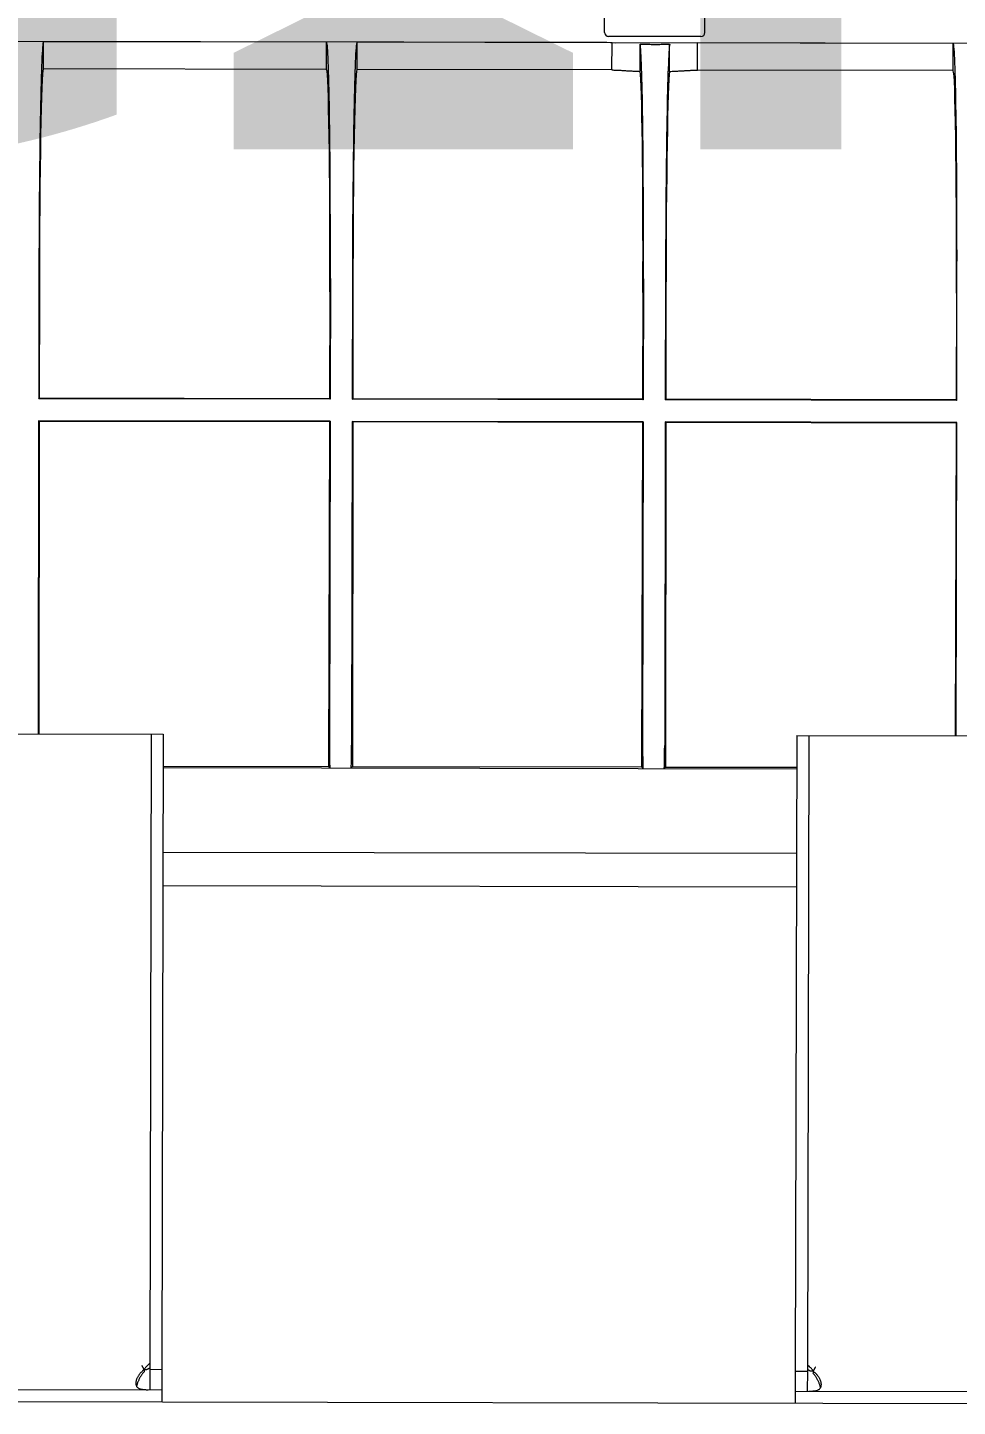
# Model space of a CAD drawing. Extents: x 766778 to 845620, y 133762 to 209800.
# Drawn here: x 785790.2 to 786022.2, y 191313.3 to 191657.4 of the extents above; entities that cross this region are included whole.
import ezdxf

# ---------------------------------------------------------------- set-up
doc = ezdxf.new("R2010")
doc.units = 0
doc.header["$MEASUREMENT"] = 0
doc.layers.get('0').update_dxf_attribs({"color": 1, "linetype": 'CONTINUOUS'})
doc.layers.add('LA-4748_SHOWN', color=2, linetype='CONTINUOUS', lineweight=53)

# ---------------------------------------------------------------- blocks, each defined once
blk = doc.blocks.new('ENGINE')
at = {"layer": 'LA-4748_SHOWN', "color": 252, "lineweight": 5}
for p, q in [((944887.38, 206349.39), (944887.44, 206360.45)), ((944912.38, 206349.26), (944912.44, 206360.32)), ((944887.96, 206346.84), (944697.86, 206347.84)), ((944911.37, 206348.27), (944888.37, 206348.39)), ((944747.43, 206347.53), (944747.38, 206347.49)), ((944747.4, 206340.76), (944747.43, 206347.53)), ((944818.01, 206347.16), (944747.43, 206347.53)), ((944817.97, 206340.39), (944818.01, 206347.16)), ((944818.01, 206347.16), (944818.06, 206347.11)), ((944825.63, 206347.12), (944825.58, 206347.07)), ((944825.6, 206340.35), (944825.63, 206347.12)), ((944889.22, 206346.81), (944825.63, 206347.12)), ((944888.87, 206346.84), (944890.13, 206346.75)), ((944889.18, 206340.01), (944889.22, 206346.81)), ((944889.22, 206346.84), (945163.85, 206345.39)), ((944896.2, 206339.62), (944896.24, 206346.43)), ((944896.24, 206346.43), (944896.54, 206346.42)), ((944896.54, 206346.42), (944896.84, 206346.41)), ((944896.84, 206346.41), (944897.14, 206346.4)), ((944897.14, 206346.4), (944897.45, 206346.39)), ((944897.45, 206346.39), (944897.75, 206346.38)), ((944897.75, 206346.38), (944898.06, 206346.38)), ((944898.06, 206346.38), (944898.36, 206346.37)), ((944898.36, 206346.37), (944898.67, 206346.37)), ((944898.67, 206346.37), (944898.98, 206346.36)), ((944898.98, 206346.36), (944899.29, 206346.36)), ((944899.29, 206346.36), (944899.6, 206346.35)), ((944899.6, 206346.35), (944899.92, 206346.35)), ((944899.92, 206346.35), (944900.23, 206346.35)), ((944900.23, 206346.35), (944900.54, 206346.35)), ((944900.54, 206346.35), (944900.85, 206346.35)), ((944900.85, 206346.35), (944901.16, 206346.35)), ((944901.16, 206346.35), (944901.47, 206346.36)), ((944901.47, 206346.36), (944901.78, 206346.36)), ((944901.78, 206346.36), (944902.08, 206346.36)), ((944902.08, 206346.36), (944902.39, 206346.37)), ((944902.39, 206346.37), (944902.69, 206346.38)), ((944902.69, 206346.38), (944902.99, 206346.38)), ((944902.99, 206346.38), (944903.29, 206346.39)), ((944903.29, 206346.39), (944903.59, 206346.4)), ((944903.56, 206339.59), (944903.59, 206346.4)), ((944910.48, 206339.9), (944910.52, 206346.72)), ((944974.31, 206346.34), (944910.52, 206346.72)), ((944974.26, 206339.56), (944974.31, 206346.34)), ((944974.36, 206346.29), (944974.31, 206346.34)), ((944747.35, 206340.71), (944747.4, 206340.76)), ((944817.97, 206340.39), (944747.4, 206340.76)), ((944818.01, 206340.34), (944817.97, 206340.39)), ((944825.55, 206340.3), (944825.6, 206340.35)), ((944889.18, 206340.01), (944825.6, 206340.35)), ((944890.29, 206339.96), (944890.45, 206339.95)), ((944890.45, 206339.95), (944890.63, 206339.94)), ((944890.63, 206339.94), (944890.81, 206339.93)), ((944890.81, 206339.93), (944891, 206339.92)), ((944891, 206339.92), (944891.2, 206339.91)), ((944891.2, 206339.91), (944891.41, 206339.9)), ((944891.41, 206339.9), (944891.62, 206339.89)), ((944891.62, 206339.89), (944891.84, 206339.87)), ((944891.84, 206339.87), (944892.07, 206339.86)), ((944892.07, 206339.86), (944892.3, 206339.84)), ((944892.3, 206339.84), (944892.55, 206339.83)), ((944892.55, 206339.83), (944892.79, 206339.81)), ((944892.79, 206339.81), (944893.05, 206339.8)), ((944893.05, 206339.8), (944893.31, 206339.78)), ((944893.31, 206339.78), (944893.58, 206339.76)), ((944893.58, 206339.76), (944893.85, 206339.75)), ((944893.85, 206339.75), (944894.13, 206339.73)), ((944894.13, 206339.73), (944894.41, 206339.71)), ((944894.41, 206339.71), (944894.69, 206339.7)), ((944894.69, 206339.7), (944894.98, 206339.68)), ((944894.98, 206339.68), (944895.28, 206339.67)), ((944895.28, 206339.67), (944895.58, 206339.65)), ((944895.58, 206339.65), (944895.88, 206339.64)), ((944895.88, 206339.64), (944896.2, 206339.62)), ((944903.56, 206339.59), (944903.87, 206339.6)), ((944903.87, 206339.6), (944904.17, 206339.61)), ((944904.17, 206339.61), (944904.46, 206339.62)), ((944904.46, 206339.62), (944904.76, 206339.63)), ((944904.76, 206339.63), (944905.04, 206339.65)), ((944905.04, 206339.65), (944905.32, 206339.66)), ((944905.32, 206339.66), (944905.6, 206339.67)), ((944905.6, 206339.67), (944905.87, 206339.69)), ((944905.87, 206339.69), (944906.14, 206339.7)), ((944906.14, 206339.7), (944906.4, 206339.71)), ((944906.4, 206339.71), (944906.65, 206339.73)), ((944906.65, 206339.73), (944906.91, 206339.74)), ((944906.91, 206339.74), (944907.15, 206339.75)), ((944907.15, 206339.75), (944907.39, 206339.77)), ((944907.39, 206339.77), (944907.62, 206339.78)), ((944907.62, 206339.78), (944907.84, 206339.79)), ((944907.84, 206339.79), (944908.06, 206339.8)), ((944908.06, 206339.8), (944908.27, 206339.81)), ((944908.27, 206339.81), (944908.47, 206339.82)), ((944908.47, 206339.82), (944908.67, 206339.83)), ((944908.67, 206339.83), (944908.85, 206339.84)), ((944908.85, 206339.84), (944909.03, 206339.85)), ((944909.03, 206339.85), (944909.21, 206339.85)), ((944909.21, 206339.85), (944909.37, 206339.86)), ((944974.26, 206339.56), (944910.48, 206339.9)), ((944974.31, 206339.52), (944974.26, 206339.56)), ((944746.06, 206288.6), (944745.9, 206258.44)), ((944818.76, 206288.22), (944818.6, 206258.06)), ((944824.26, 206288.19), (944824.1, 206258.03)), ((944896.86, 206287.81), (944896.7, 206257.65)), ((944902.36, 206287.78), (944902.2, 206257.62)), ((944974.9, 206257.23), (944975.05, 206287.4)), ((944746.16, 206285.22), (944746.05, 206258.58)), ((944818.62, 206284.84), (944818.45, 206258.2)), ((944824.36, 206284.81), (944824.24, 206258.17)), ((944896.72, 206284.43), (944896.55, 206257.79)), ((944902.46, 206284.4), (944902.34, 206257.76)), ((944974.92, 206284.02), (944974.75, 206257.38)), ((944745.9, 206258.44), (944746.05, 206258.58)), ((944818.6, 206258.06), (944745.9, 206258.44)), ((944818.45, 206258.2), (944746.05, 206258.58)), ((944818.6, 206258.06), (944818.45, 206258.2)), ((944824.1, 206258.03), (944824.24, 206258.17)), ((944896.7, 206257.65), (944824.1, 206258.03)), ((944896.55, 206257.79), (944824.24, 206258.17)), ((944896.7, 206257.65), (944896.55, 206257.79)), ((944902.2, 206257.62), (944902.34, 206257.76)), ((944974.9, 206257.23), (944902.2, 206257.62)), ((944974.75, 206257.38), (944902.34, 206257.76)), ((944974.9, 206257.23), (944974.75, 206257.38)), ((944745.87, 206252.94), (944745.46, 206174.81)), ((944746.02, 206252.79), (944745.68, 206174.81)), ((944818.57, 206252.56), (944745.87, 206252.94)), ((944746.02, 206252.79), (944745.87, 206252.94)), ((944818.42, 206252.41), (944746.02, 206252.79)), ((944818.42, 206252.41), (944817.88, 206166.44)), ((944818.57, 206252.56), (944818.14, 206171.78)), ((944818.42, 206252.41), (944818.57, 206252.56)), ((944824.07, 206252.53), (944823.64, 206171.76)), ((944824.22, 206252.38), (944823.85, 206166.41)), ((944824.22, 206252.38), (944824.07, 206252.53)), ((944896.67, 206252.15), (944824.07, 206252.53)), ((944896.52, 206252), (944824.22, 206252.38)), ((944896.52, 206252), (944895.98, 206166.03)), ((944896.67, 206252.15), (944896.24, 206171.37)), ((944896.52, 206252), (944896.67, 206252.15)), ((944902.17, 206252.12), (944901.74, 206171.34)), ((944902.32, 206251.97), (944901.95, 206166)), ((944974.87, 206251.73), (944902.17, 206252.12)), ((944902.32, 206251.97), (944902.17, 206252.12)), ((944974.72, 206251.59), (944902.32, 206251.97)), ((944974.72, 206251.59), (944974.23, 206173.52)), ((944974.46, 206173.52), (944974.87, 206251.73)), ((944974.72, 206251.59), (944974.87, 206251.73)), ((944716.68, 206174.97), (944776.68, 206174.63)), ((944773.68, 206174.65), (944772.79, 206016.05)), ((944776.68, 206174.63), (944775.79, 206016.03)), ((944934.68, 206173.74), (944933.79, 206015.15)), ((944934.68, 206173.74), (944994.68, 206173.41)), ((944937.68, 206173.73), (944936.79, 206015.13)), ((944776.64, 206166.66), (944817.88, 206166.44)), ((944934.63, 206165.36), (944776.64, 206166.19)), ((944817.88, 206166.44), (944818.21, 206166.11)), ((944823.85, 206166.41), (944823.52, 206166.08)), ((944823.85, 206166.41), (944895.98, 206166.03)), ((944895.98, 206166.03), (944896.31, 206165.7)), ((944901.95, 206166), (944901.62, 206165.67)), ((944901.95, 206166), (944934.64, 206165.83)), ((944934.51, 206144.3), (944776.52, 206145.13)), ((944934.47, 206135.94), (944776.47, 206136.77)), ((944772.5, 206017.35), (944772.44, 206017.3)), ((944772.56, 206017.4), (944772.5, 206017.35)), ((944772.61, 206017.43), (944772.56, 206017.4)), ((944772.65, 206017.47), (944772.61, 206017.43)), ((944772.69, 206017.49), (944772.65, 206017.47)), ((944772.72, 206017.52), (944772.69, 206017.49)), ((944772.75, 206017.53), (944772.72, 206017.52)), ((944772.77, 206017.54), (944772.75, 206017.53)), ((944772.79, 206017.55), (944772.77, 206017.54)), ((944772.8, 206017.55), (944772.79, 206017.55)), ((944772.8, 206017.55), (944772.8, 206017.55)), ((943555.26, 206014.89), (945316.37, 206004.99)), ((944769.61, 206013.99), (944769.54, 206013.84)), ((944769.68, 206014.13), (944769.61, 206013.99)), ((944769.76, 206014.27), (944769.68, 206014.13)), ((944769.84, 206014.42), (944769.76, 206014.27)), ((944769.94, 206014.56), (944769.84, 206014.42)), ((944770.04, 206014.71), (944769.94, 206014.56)), ((944770.15, 206014.86), (944770.04, 206014.71)), ((944770.27, 206015.01), (944770.15, 206014.86)), ((944770.23, 206013.92), (944770.15, 206013.76)), ((944770.31, 206014.07), (944770.23, 206013.92)), ((944770.39, 206015.16), (944770.27, 206015.01)), ((944770.4, 206014.22), (944770.31, 206014.07)), ((944770.53, 206015.31), (944770.39, 206015.16)), ((944770.49, 206014.37), (944770.4, 206014.22)), ((944770.58, 206014.52), (944770.49, 206014.37)), ((944770.67, 206015.45), (944770.53, 206015.31)), ((944770.68, 206014.67), (944770.58, 206014.52)), ((944770.83, 206015.6), (944770.67, 206015.45)), ((944770.78, 206014.81), (944770.68, 206014.67)), ((944770.88, 206014.96), (944770.78, 206014.81)), ((944770.8, 206017.06), (944770.82, 206017.02)), ((944770.82, 206017.02), (944770.84, 206016.98)), ((944770.99, 206015.75), (944770.83, 206015.6)), ((944770.84, 206016.98), (944770.86, 206016.93)), ((944770.86, 206016.93), (944770.89, 206016.89)), ((944770.99, 206015.1), (944770.88, 206014.96)), ((944770.89, 206016.89), (944770.91, 206016.85)), ((944770.91, 206016.85), (944770.93, 206016.8)), ((944770.93, 206016.8), (944770.96, 206016.76)), ((944770.96, 206016.76), (944770.98, 206016.72)), ((944770.98, 206016.72), (944771, 206016.67)), ((944771.16, 206015.89), (944770.99, 206015.75)), ((944771.1, 206015.24), (944770.99, 206015.1)), ((944771, 206016.67), (944771.02, 206016.63)), ((944771.02, 206016.63), (944771.05, 206016.59)), ((944771.05, 206016.59), (944771.07, 206016.54)), ((944771.07, 206016.54), (944771.09, 206016.5)), ((944771.09, 206016.5), (944771.11, 206016.46)), ((944771.22, 206015.38), (944771.1, 206015.24)), ((944771.11, 206016.46), (944771.14, 206016.41)), ((944771.14, 206016.41), (944771.16, 206016.37)), ((944771.16, 206016.37), (944771.18, 206016.33)), ((944771.34, 206016.03), (944771.16, 206015.89)), ((944771.18, 206016.33), (944771.2, 206016.29)), ((944771.2, 206016.29), (944771.23, 206016.24)), ((944771.34, 206015.52), (944771.22, 206015.38)), ((944771.23, 206016.24), (944771.25, 206016.2)), ((944771.25, 206016.2), (944771.27, 206016.16)), ((944771.27, 206016.16), (944771.29, 206016.12)), ((944771.29, 206016.12), (944771.32, 206016.07)), ((944771.41, 206016.22), (944771.31, 206016.08)), ((944771.32, 206016.07), (944771.34, 206016.03)), ((944771.32, 206016.07), (944772.07, 206016.07)), ((944771.34, 206016.03), (944771.34, 206015.52)), ((944771.51, 206016.34), (944771.41, 206016.22)), ((944771.6, 206016.46), (944771.51, 206016.34)), ((944771.7, 206016.58), (944771.6, 206016.46)), ((944771.79, 206016.68), (944771.7, 206016.58)), ((944771.89, 206016.78), (944771.79, 206016.68)), ((944771.98, 206016.87), (944771.89, 206016.78)), ((944772.06, 206016.96), (944771.98, 206016.87)), ((944772.14, 206017.04), (944772.06, 206016.96)), ((944772.1, 206016.08), (944772.07, 206016.07)), ((944772.13, 206016.1), (944772.1, 206016.08)), ((944772.16, 206016.12), (944772.13, 206016.1)), ((944772.22, 206017.11), (944772.14, 206017.04)), ((944772.19, 206016.13), (944772.16, 206016.12)), ((944772.22, 206016.15), (944772.19, 206016.13)), ((944772.3, 206017.18), (944772.22, 206017.11)), ((944772.25, 206016.17), (944772.22, 206016.15)), ((944772.28, 206016.18), (944772.25, 206016.17)), ((944772.28, 206016.18), (944772.34, 206016.22)), ((944772.37, 206017.25), (944772.3, 206017.18)), ((944772.37, 206016.23), (944772.34, 206016.22)), ((944772.44, 206017.3), (944772.37, 206017.25)), ((944772.4, 206016.25), (944772.37, 206016.23)), ((944772.43, 206016.26), (944772.4, 206016.25)), ((944772.46, 206016.28), (944772.43, 206016.26)), ((944772.46, 206016.28), (944772.52, 206016.31)), ((944772.55, 206016.32), (944772.52, 206016.31)), ((944772.58, 206016.34), (944772.55, 206016.32)), ((944772.61, 206016.36), (944772.58, 206016.34)), ((944772.64, 206016.37), (944772.61, 206016.36)), ((944772.67, 206016.39), (944772.64, 206016.37)), ((944772.7, 206016.4), (944772.67, 206016.39)), ((944772.73, 206016.42), (944772.7, 206016.4)), ((944772.76, 206016.43), (944772.73, 206016.42)), ((944772.79, 206016.45), (944772.76, 206016.43)), ((944772.79, 206016.05), (944772.76, 206011.05)), ((944775.79, 206016.03), (944772.79, 206016.05)), ((944775.79, 206016.03), (944775.76, 206011.03)), ((944933.79, 206015.15), (944933.76, 206010.15)), ((944933.79, 206015.15), (944936.79, 206015.13)), ((944936.79, 206015.13), (944936.76, 206010.13)), ((944936.82, 206015.51), (944936.79, 206015.52)), ((944936.8, 206016.63), (944936.8, 206016.62)), ((944936.81, 206016.63), (944936.8, 206016.63)), ((944936.82, 206016.62), (944936.81, 206016.63)), ((944936.85, 206016.61), (944936.82, 206016.62)), ((944936.85, 206015.49), (944936.82, 206015.51)), ((944936.87, 206016.59), (944936.85, 206016.61)), ((944936.85, 206015.49), (944936.91, 206015.46)), ((944936.91, 206016.57), (944936.87, 206016.59)), ((944936.94, 206016.54), (944936.91, 206016.57)), ((944936.94, 206015.45), (944936.91, 206015.46)), ((944936.99, 206016.51), (944936.94, 206016.54)), ((944936.97, 206015.43), (944936.94, 206015.45)), ((944937, 206015.42), (944936.97, 206015.43)), ((944937.04, 206016.47), (944936.99, 206016.51)), ((944937.03, 206015.4), (944937, 206015.42)), ((944937.06, 206015.38), (944937.03, 206015.4)), ((944937.1, 206016.42), (944937.04, 206016.47)), ((944937.09, 206015.37), (944937.06, 206015.38)), ((944937.12, 206015.35), (944937.09, 206015.37)), ((944937.16, 206016.37), (944937.1, 206016.42)), ((944937.15, 206015.34), (944937.12, 206015.35)), ((944937.18, 206015.32), (944937.15, 206015.34)), ((944937.22, 206016.32), (944937.16, 206016.37)), ((944937.21, 206015.3), (944937.18, 206015.32)), ((944937.21, 206015.3), (944937.27, 206015.27)), ((944937.3, 206016.25), (944937.22, 206016.32)), ((944937.3, 206015.26), (944937.27, 206015.27)), ((944937.37, 206016.18), (944937.3, 206016.25)), ((944937.33, 206015.24), (944937.3, 206015.26)), ((944937.36, 206015.22), (944937.33, 206015.24)), ((944937.39, 206015.21), (944937.36, 206015.22)), ((944937.45, 206016.11), (944937.37, 206016.18)), ((944937.42, 206015.19), (944937.39, 206015.21)), ((944937.45, 206015.17), (944937.42, 206015.19)), ((944937.53, 206016.03), (944937.45, 206016.11)), ((944937.45, 206015.17), (944937.51, 206015.14)), ((944938.26, 206015.13), (944937.51, 206015.14)), ((944937.62, 206015.94), (944937.53, 206016.03)), ((944937.71, 206015.84), (944937.62, 206015.94)), ((944937.8, 206015.74), (944937.71, 206015.84)), ((944937.89, 206015.64), (944937.8, 206015.74)), ((944937.98, 206015.52), (944937.89, 206015.64)), ((944938.08, 206015.41), (944937.98, 206015.52)), ((944938.17, 206015.28), (944938.08, 206015.41)), ((944938.27, 206015.15), (944938.17, 206015.28)), ((944938.26, 206015.13), (944938.24, 206015.09)), ((944938.42, 206014.95), (944938.24, 206015.09)), ((944938.24, 206015.09), (944938.24, 206014.58)), ((944938.35, 206014.44), (944938.24, 206014.58)), ((944938.29, 206015.18), (944938.26, 206015.13)), ((944938.31, 206015.22), (944938.29, 206015.18)), ((944938.33, 206015.26), (944938.31, 206015.22)), ((944938.36, 206015.3), (944938.33, 206015.26)), ((944938.47, 206014.3), (944938.35, 206014.44)), ((944938.38, 206015.35), (944938.36, 206015.3)), ((944938.38, 206015.35), (944938.43, 206015.43)), ((944938.59, 206014.8), (944938.42, 206014.95)), ((944938.43, 206015.43), (944938.47, 206015.52)), ((944938.49, 206015.56), (944938.47, 206015.52)), ((944938.58, 206014.16), (944938.47, 206014.3)), ((944938.49, 206015.56), (944938.54, 206015.65)), ((944938.56, 206015.69), (944938.54, 206015.65)), ((944938.59, 206015.73), (944938.56, 206015.69)), ((944938.68, 206014.01), (944938.58, 206014.16)), ((944938.59, 206015.73), (944938.63, 206015.82)), ((944938.75, 206014.66), (944938.59, 206014.8)), ((944938.66, 206015.86), (944938.63, 206015.82)), ((944938.68, 206015.9), (944938.66, 206015.86)), ((944938.7, 206015.95), (944938.68, 206015.9)), ((944938.79, 206013.87), (944938.68, 206014.01)), ((944938.7, 206015.95), (944938.75, 206016.03)), ((944938.77, 206016.07), (944938.75, 206016.03)), ((944938.9, 206014.51), (944938.75, 206014.66)), ((944938.79, 206016.12), (944938.77, 206016.07)), ((944938.88, 206013.72), (944938.79, 206013.87)), ((944939.04, 206014.36), (944938.9, 206014.51)), ((944939.18, 206014.21), (944939.04, 206014.36)), ((944939.3, 206014.06), (944939.18, 206014.21)), ((944939.42, 206013.91), (944939.3, 206014.06)), ((944939.52, 206013.76), (944939.42, 206013.91)), ((944715.76, 206011.37), (944775.76, 206011.03)), ((944769.28, 206012.81), (944769.27, 206012.69)), ((944769.27, 206012.69), (944769.28, 206012.54)), ((944769.29, 206012.93), (944769.28, 206012.81)), ((944769.28, 206012.54), (944769.29, 206012.4)), ((944769.3, 206013.05), (944769.29, 206012.93)), ((944769.29, 206012.4), (944769.32, 206012.26)), ((944769.33, 206013.18), (944769.3, 206013.05)), ((944769.32, 206012.26), (944769.36, 206012.13)), ((944769.36, 206013.3), (944769.33, 206013.18)), ((944769.39, 206013.44), (944769.36, 206013.3)), ((944769.36, 206012.13), (944769.41, 206012.01)), ((944769.44, 206013.57), (944769.39, 206013.44)), ((944769.41, 206012.01), (944769.48, 206011.89)), ((944769.49, 206013.71), (944769.44, 206013.57)), ((944769.49, 206012.08), (944769.45, 206011.93)), ((944769.48, 206011.89), (944769.55, 206011.79)), ((944769.54, 206013.84), (944769.49, 206013.71)), ((944769.53, 206012.23), (944769.49, 206012.08)), ((944769.58, 206012.38), (944769.53, 206012.23)), ((944769.55, 206011.79), (944769.64, 206011.69)), ((944769.63, 206012.53), (944769.58, 206012.38)), ((944769.68, 206012.68), (944769.63, 206012.53)), ((944769.64, 206011.69), (944769.73, 206011.6)), ((944769.73, 206012.83), (944769.68, 206012.68)), ((944769.79, 206012.99), (944769.73, 206012.83)), ((944769.73, 206011.6), (944769.84, 206011.52)), ((944769.86, 206013.14), (944769.79, 206012.99)), ((944769.84, 206011.52), (944769.96, 206011.44)), ((944769.92, 206013.3), (944769.86, 206013.14)), ((944769.99, 206013.45), (944769.92, 206013.3)), ((944769.96, 206011.44), (944770.09, 206011.37)), ((944770.07, 206013.61), (944769.99, 206013.45)), ((944770.15, 206013.76), (944770.07, 206013.61)), ((944770.09, 206011.37), (944770.23, 206011.31)), ((944770.23, 206011.31), (944770.38, 206011.26)), ((944770.38, 206011.26), (944770.53, 206011.22)), ((944770.53, 206011.22), (944770.7, 206011.18)), ((944770.7, 206011.18), (944770.88, 206011.15)), ((944770.88, 206011.15), (944771.07, 206011.12)), ((944771.07, 206011.12), (944771.26, 206011.1)), ((944771.26, 206011.1), (944771.46, 206011.08)), ((944771.46, 206011.08), (944771.67, 206011.07)), ((944771.67, 206011.07), (944771.89, 206011.06)), ((944771.89, 206011.06), (944772.11, 206011.06)), ((944772.11, 206011.06), (944772.35, 206011.05)), ((944775.76, 206011.03), (944775.75, 206008.03)), ((944938.98, 206013.57), (944938.88, 206013.72)), ((944939.07, 206013.42), (944938.98, 206013.57)), ((944939.16, 206013.27), (944939.07, 206013.42)), ((944939.25, 206013.12), (944939.16, 206013.27)), ((944939.33, 206012.96), (944939.25, 206013.12)), ((944939.41, 206012.81), (944939.33, 206012.96)), ((944939.48, 206012.65), (944939.41, 206012.81)), ((944939.44, 206010.42), (944939.57, 206010.49)), ((944939.56, 206012.5), (944939.48, 206012.65)), ((944939.62, 206013.61), (944939.52, 206013.76)), ((944939.63, 206012.34), (944939.56, 206012.5)), ((944939.57, 206010.49), (944939.69, 206010.56)), ((944939.72, 206013.46), (944939.62, 206013.61)), ((944939.69, 206012.19), (944939.63, 206012.34)), ((944939.75, 206012.03), (944939.69, 206012.19)), ((944939.69, 206010.56), (944939.8, 206010.64)), ((944939.8, 206013.32), (944939.72, 206013.46)), ((944939.81, 206011.88), (944939.75, 206012.03)), ((944939.88, 206013.17), (944939.8, 206013.32)), ((944939.8, 206010.64), (944939.89, 206010.73)), ((944939.86, 206011.72), (944939.81, 206011.88)), ((944939.91, 206011.57), (944939.86, 206011.72)), ((944939.95, 206013.03), (944939.88, 206013.17)), ((944939.89, 206010.73), (944939.98, 206010.83)), ((944939.96, 206011.42), (944939.91, 206011.57)), ((944940.01, 206012.89), (944939.95, 206013.03)), ((944940, 206011.27), (944939.96, 206011.42)), ((944939.98, 206010.83), (944940.06, 206010.93)), ((944940.04, 206011.12), (944940, 206011.27)), ((944940.07, 206012.75), (944940.01, 206012.89)), ((944940.08, 206010.97), (944940.04, 206011.12)), ((944940.06, 206010.93), (944940.12, 206011.05)), ((944940.12, 206012.61), (944940.07, 206012.75)), ((944940.16, 206012.48), (944940.12, 206012.61)), ((944940.12, 206011.05), (944940.17, 206011.17)), ((944940.19, 206012.34), (944940.16, 206012.48)), ((944940.17, 206011.17), (944940.21, 206011.3)), ((944940.22, 206012.22), (944940.19, 206012.34)), ((944940.21, 206011.3), (944940.24, 206011.44)), ((944940.24, 206012.09), (944940.22, 206012.22)), ((944940.26, 206011.97), (944940.24, 206012.09)), ((944940.24, 206011.44), (944940.26, 206011.58)), ((944940.27, 206011.85), (944940.26, 206011.97)), ((944940.26, 206011.58), (944940.27, 206011.73)), ((944940.27, 206011.73), (944940.27, 206011.85)), ((944933.76, 206010.15), (944933.74, 206007.15)), ((944933.76, 206010.15), (944993.76, 206009.81)), ((944937.18, 206010.13), (944937.41, 206010.13)), ((944937.41, 206010.13), (944937.63, 206010.13)), ((944937.63, 206010.13), (944937.85, 206010.13)), ((944937.85, 206010.13), (944938.06, 206010.14)), ((944938.06, 206010.14), (944938.26, 206010.16)), ((944938.26, 206010.16), (944938.46, 206010.18)), ((944938.46, 206010.18), (944938.65, 206010.2)), ((944938.65, 206010.2), (944938.82, 206010.23)), ((944938.82, 206010.23), (944938.99, 206010.27)), ((944938.99, 206010.27), (944939.15, 206010.31)), ((944939.15, 206010.31), (944939.3, 206010.36)), ((944939.3, 206010.36), (944939.44, 206010.42))]:
    blk.add_line(p, q, dxfattribs=at)
for centre, start, end in [((944888.38, 206349.39), 179.6986, 269.6986), ((944911.38, 206349.27), 269.6986, 359.6986)]:
    blk.add_arc(centre, 1, start, end, dxfattribs=at)
for centre, major_axis, ratio, start_param, end_param in [((944747.13, 206285.22), (0.27, 62.28), 0.017427, 0.017352, 1.516468), ((944817.65, 206284.84), (0.39, 62.28), 0.017427, 4.766717, 6.265833), ((944825.33, 206284.8), (0.27, 62.28), 0.017427, 0.017352, 1.516468), ((944895.75, 206284.44), (0.39, 62.28), 0.017427, 4.76668, 6.188679), ((944903.43, 206284.4), (0.27, 62.28), 0.017427, 0.093932, 1.516505), ((944973.95, 206284.02), (0.39, 62.28), 0.017427, 4.766733, 6.265818), ((944747.13, 206285.22), (0.24, 55.5), 0.017427, 0.017348, 1.570734), ((944817.65, 206284.85), (0.34, 55.5), 0.017427, 4.712451, 6.265838), ((944825.33, 206284.8), (0.24, 55.5), 0.017427, 0.017348, 1.570734), ((944899.83, 206340), (-11, 0.06), 0.017452, 0.252642, 0.520239), ((944895.75, 206284.44), (0.34, 55.5), 0.017427, 4.712412, 6.177128), ((944903.43, 206284.4), (0.24, 55.5), 0.017427, 0.10541, 1.570773), ((944899.83, 206340), (11, -0.06), 0.017452, 5.762946, 6.030544), ((944973.95, 206284.02), (0.34, 55.5), 0.017427, 4.712451, 6.265838), ((944818.25, 206172.11), (-0.04, -6), 0.017427, 4.766583, 6.265968), ((944823.54, 206172.08), (-0.03, -6), 0.017427, 0.017218, 1.516602), ((944896.35, 206171.7), (-0.04, -6), 0.017427, 4.766583, 6.265968), ((944901.64, 206171.67), (-0.03, -6), 0.017427, 0.017218, 1.516602)]:
    blk.add_ellipse(centre, major_axis=major_axis, ratio=ratio, start_param=start_param, end_param=end_param, dxfattribs=at)

msp = doc.modelspace()

# ---------------------------------------------------------------- block references
at = {"color": 7, "linetype": 'Continuous', "rotation": 0.1984573570547499}
msp.add_blockref('ENGINE', (-158232.80366, -17964.77499), dxfattribs=at)

# ---------------------------------------------------------------- texts
at = {"color": 51, "linetype": 'Continuous', "insert": (785287, 191827), "char_height": 200, "attachment_point": 1}
msp.add_mtext_dynamic_manual_height_columns('{\\fYu Gothic UI Semibold|b0|i0|c0|p34;ENGINE ROOM}', width=3578.1840685, gutter_width=1, heights=[0], dxfattribs=at)

doc.saveas('drawing.dxf')
